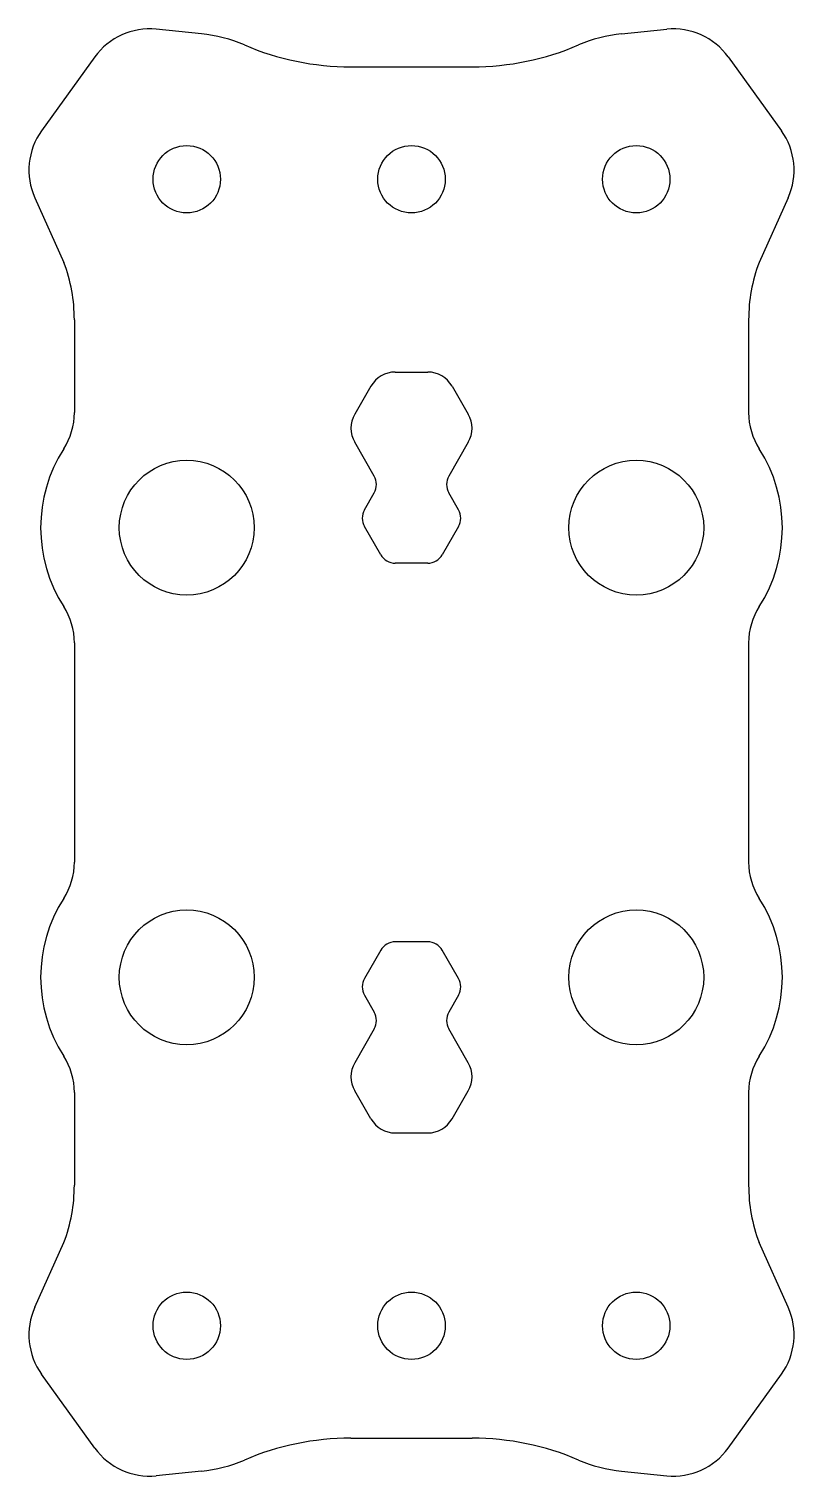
# Model space of a CAD drawing. Header units: millimetres. Extents: x -17 to 17, y -32.2 to 32.2.
import ezdxf

# ---------------------------------------------------------------- set-up
doc = ezdxf.new("R2010")
doc.units = ezdxf.units.MM
doc.layers.add('Bottomplate - v2', color=7, linetype='Continuous')

msp = doc.modelspace()

# ---------------------------------------------------------------- linework, layer by layer
at = {"layer": 'Bottomplate - v2'}
for p, q in [((-9.346, 31.967), (-11.357, 32.17)), ((9.346, 31.967), (11.357, 32.17)), ((-14.093, 30.939), (-16.455, 27.66)), ((14.093, 30.939), (16.455, 27.66)), ((-2.703, 30.5), (2.703, 30.5)), ((-16.757, 24.675), (-15.461, 21.796)), ((16.757, 24.675), (15.461, 21.796)), ((-15, 19.243), (-15, 15.123)), ((15, 19.243), (15, 15.123)), ((-0.722, 16.922), (0.722, 16.922)), ((-1.804, 16.297), (-2.526, 15.047)), ((1.804, 16.297), (2.526, 15.047)), ((-1.66, 12.297), (-2.526, 13.797)), ((2.526, 13.797), (1.66, 12.297)), ((-2.093, 10.797), (-1.66, 11.547)), ((2.093, 10.797), (1.66, 11.547)), ((-1.371, 8.797), (-2.093, 10.047)), ((2.093, 10.047), (1.371, 8.797)), ((0.722, 8.422), (-0.722, 8.422)), ((-15, 4.877), (-15, -4.877)), ((15, 4.877), (15, -4.877)), ((-1.371, -8.797), (-2.093, -10.047)), ((0.722, -8.422), (-0.722, -8.422)), ((2.093, -10.047), (1.371, -8.797)), ((-2.093, -10.797), (-1.66, -11.547)), ((2.093, -10.797), (1.66, -11.547)), ((-1.66, -12.297), (-2.526, -13.797)), ((2.526, -13.797), (1.66, -12.297)), ((-15, -15.123), (-15, -19.243)), ((-1.804, -16.297), (-2.526, -15.047)), ((1.804, -16.297), (2.526, -15.047)), ((15, -15.123), (15, -19.243)), ((-0.722, -16.922), (0.722, -16.922)), ((-16.757, -24.675), (-15.461, -21.796)), ((16.757, -24.675), (15.461, -21.796)), ((-14.093, -30.939), (-16.455, -27.66)), ((14.093, -30.939), (16.455, -27.66)), ((-2.703, -30.5), (2.703, -30.5)), ((-9.346, -31.967), (-11.357, -32.17)), ((9.346, -31.967), (11.357, -32.17))]:
    msp.add_line(p, q, dxfattribs=at)
for centre, radius in [((-10, 25.5), 1.5), ((0, 25.5), 1.5), ((10, 25.5), 1.5), ((-10, 10), 3), ((10, 10), 3), ((-10, -10), 3), ((10, -10), 3), ((-10, -25.5), 1.5), ((0, -25.5), 1.5), ((10, -25.5), 1.5)]:
    msp.add_circle(centre, radius, dxfattribs=at)
for centre, radius, start, end in [((-11.659, 29.185), 3, 84.22906, 144.22906), ((-10, 25.5), 6.5, 66.76854, 84.22906), ((10, 25.5), 6.5, 95.77094, 113.23146), ((11.659, 29.185), 3, 35.77094, 95.77094), ((-2.703, 42.5), 12, 246.76854, 270), ((2.703, 42.5), 12, 270, 293.23146), ((-14.021, 25.906), 3, 144.22906, 204.22906), ((14.021, 25.906), 3, 335.77094, 35.77094), ((-22.3, 19.243), 7.3, 360, 20.47064), ((22.3, 19.243), 7.3, 159.52936, 180), ((-0.722, 15.672), 1.25, 90, 150), ((0.722, 15.672), 1.25, 30, 90), ((-18, 15.123), 3, 327.3631, 0), ((-1.443, 14.422), 1.25, 150, 210), ((1.443, 14.422), 1.25, 330, 30), ((18, 15.123), 3, 180, 212.6369), ((-10, 10), 6.5, 147.3631, 212.6369), ((10, 10), 6.5, 327.3631, 32.6369), ((-2.309, 11.922), 0.75, 330, 30), ((2.309, 11.922), 0.75, 150.00161, 210), ((-1.443, 10.422), 0.75, 150, 210), ((1.443, 10.422), 0.75, 330, 30), ((-0.722, 9.172), 0.75, 210, 270), ((0.722, 9.172), 0.75, 270, 330), ((-18, 4.877), 3, 360, 32.6369), ((18, 4.877), 3, 147.3631, 180), ((-18, -4.877), 3, 327.3631, 360), ((18, -4.877), 3, 180, 212.6369), ((-10, -10), 6.5, 147.3631, 212.6369), ((10, -10), 6.5, 327.3631, 32.6369), ((-0.722, -9.172), 0.75, 90, 150), ((0.722, -9.172), 0.75, 30, 90), ((-1.443, -10.422), 0.75, 150, 210), ((1.443, -10.422), 0.75, 330, 30), ((-2.309, -11.922), 0.75, 330, 30), ((2.309, -11.922), 0.75, 150, 209.99839), ((-18, -15.123), 3, 360, 32.6369), ((18, -15.123), 3, 147.3631, 180), ((-1.443, -14.422), 1.25, 150, 210), ((1.443, -14.422), 1.25, 330, 30), ((-0.722, -15.672), 1.25, 210, 270), ((0.722, -15.672), 1.25, 270, 330), ((-22.3, -19.243), 7.3, 339.52936, 360), ((22.3, -19.243), 7.3, 180, 200.47064), ((-14.021, -25.906), 3, 155.77094, 215.77094), ((14.021, -25.906), 3, 324.22906, 24.22906), ((-2.703, -42.5), 12, 90, 113.23146), ((2.703, -42.5), 12, 66.76854, 90), ((-11.659, -29.185), 3, 215.77094, 275.77094), ((-10, -25.5), 6.5, 275.77094, 293.23146), ((10, -25.5), 6.5, 246.76854, 264.22906), ((11.659, -29.185), 3, 264.22906, 324.22906)]:
    msp.add_arc(centre, radius, start, end, dxfattribs=at)

doc.saveas('drawing.dxf')
